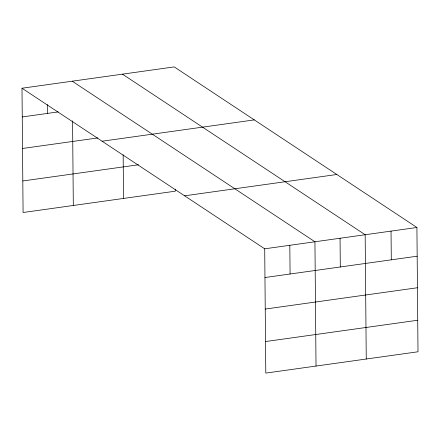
<?xml version="1.0" encoding="UTF-8"?>
<svg xmlns="http://www.w3.org/2000/svg" width="440" height="440" viewBox="0 0 440 440"><rect width="100%" height="100%" fill="white"/><g stroke="black" fill="none" stroke-linecap="round" stroke-linejoin="round"><path stroke-width="0.66" d="M22 88.226L174.207 66.908L416.917 227.491L418 351.775L265.793 373.093L264.71 248.809L22 88.226L23.084 212.509L175.291 191.191L175.274 189.134M22.253 116.941L58.223 111.903M22.528 148.478L97.867 137.929M102.097 141.218L254.298 119.9M22.809 180.972L138.523 164.764M184.619 195.816L336.82 174.499M264.71 248.809L416.917 227.491M264.963 277.524L417.164 256.207M265.238 309.062L417.439 287.743M265.518 341.555L417.725 320.238M122.458 74.157L365.167 234.74L366.25 359.024M72.226 81.191L314.936 241.775L316.025 366.058M391.039 231.115L391.292 259.831M340.054 238.255L340.302 266.976M289.823 245.289L290.076 274.01M123.156 154.721L123.541 198.44M72.573 120.879L73.309 205.475M47.289 104.538L47.366 113.427"/></g></svg>
